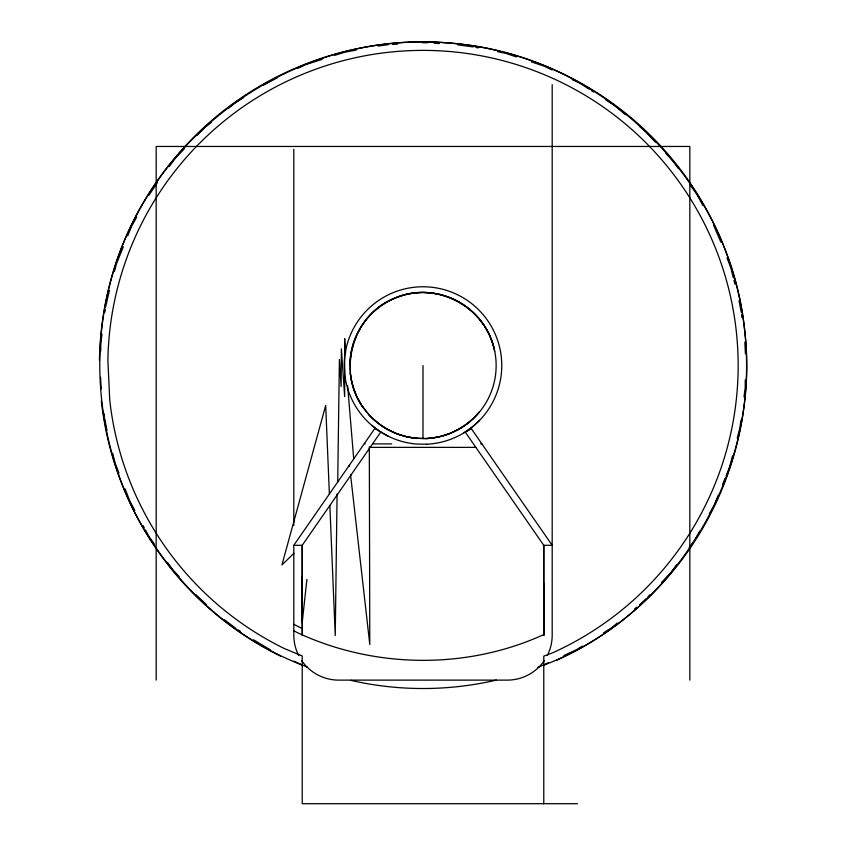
<?xml version="1.0" encoding="UTF-8"?>
<svg xmlns="http://www.w3.org/2000/svg" width="846" height="846" viewBox="0 0 846 846"><rect width="100%" height="100%" fill="white"/><g stroke="black" fill="none" stroke-linecap="round" stroke-linejoin="round"><path stroke-width="1.27" d="M100.589 377.263L101.171 389.001M100.748 351.09L100.801 343.243L102.006 334.17M745.252 379.991L745.199 387.838L743.994 396.922M745.411 353.829L744.829 342.091M337.068 495.069L337.078 494.127L335.249 635.6L329.855 505.464M337.713 481.987L339.405 359.381L341.118 386.569L341.382 348.848L344.66 396.563L344.66 338.569L345.57 353.015M307.087 666.997A322.971 322.971 0 0 1 302.223 665.083C231.529 637.799 172.87 583.201 136.946 516.821C99.109 444.626 89.665 358.693 110.911 280.005C149.964 132.737 296.766 29.663 448.549 42.956C600.523 53.721 729.273 178.612 744.66 330.194C761.527 470.186 675.954 615 543.777 665.157M351.291 379.22L350.297 373.53L350.096 361.464M350.138 360.956L351.185 352.359M302.308 621.736L306.897 579.383M302.223 621.281L302.096 622.476L302.223 576.686L302.308 620.509M104.925 312.121L105.274 309.52M105.613 306.929L109.462 290.39M740.895 420.272L739.869 428.055L737.204 438.175M351.291 351.862L353.406 343.465M114.464 271.407L116.462 263.815L123.315 246.831M732.53 455.888L729.538 467.267L726.111 475.769M353.565 342.979L356.716 334.91M127.714 235.907L131.638 226.199L136.735 217.062M718.286 495.185L714.362 504.893L709.265 514.03M722.685 484.261L725.128 478.191M356.938 334.456L361.083 326.852M148.843 195.352L157.599 182.355M699.705 531.172L694.608 540.308L689.173 547.679M361.358 326.429L366.424 319.397M298.701 655.576A44.944 44.944 0 0 1 293.805 635.177L293.805 545.3L375.275 427.822M388.314 436.261L380.816 431.978L302.223 545.3L302.223 635.177M169.232 166.546L175.439 158.117L184.46 148.632M676.768 564.536L670.561 572.975L661.54 582.45M366.752 319.005L372.652 312.66M197.076 135.36L203.389 128.729L211.5 122.11M646.217 598.566L639.576 604.848M648.025 596.673L649.823 594.78M293.922 553.337L281.93 564.938L325.699 405.498L329.38 494.001M373.023 312.322L379.674 306.77M472.977 418.759L466.326 424.322M473.348 418.421L479.248 412.076C465.596 428.605 444.52 438.535 423.085 438.556M479.534 420.388L472.216 427.04L466.125 431.323M228.727 108.034L234.807 103.064L243.68 97.512M617.273 623.058L611.193 628.018L603.431 632.882M634.5 608.983L636.53 607.333M380.087 306.485L387.383 301.8M465.913 424.607L458.617 429.282M464.126 432.729L465.184 431.978L543.777 545.3L543.777 635.494M481.543 443.431L480.814 443.939L481.871 443.896M263.635 85.023L277.499 77.705M582.365 646.069L576.813 649.538L563.838 655.544M387.828 301.567L395.653 297.845M458.172 429.514L450.347 433.247M465.279 432.116L471.444 428.859M297.676 68.357L305.988 64.508L322.199 59.357M548.494 662.651L540.012 666.574A322.971 322.971 0 0 1 537.57 667.515M543.777 634.585C466.4 669.905 374.239 668.573 297.316 632.639L293.805 630.714M396.129 297.665L404.356 294.947M449.871 433.427L441.644 436.134M334.667 55.392L344.639 52.219L356.219 50.083M404.843 294.831L413.345 293.171M441.157 436.261L432.655 437.921M378.099 46.054L388.451 44.648M413.853 293.118L422.492 292.526M414.35 438.048L426.405 438.609L432.147 437.974M392.364 44.426L397.588 44.129M422.408 42.723L427.632 42.755M373.054 443.896L391.709 443.896M370.146 447.375L475.854 447.375M293.805 545.3L302.223 545.3L302.329 635.483M577.48 803.7L302.223 803.7L302.223 655.967L284.214 648.491A315.156 315.156 0 0 1 109.737 399.978L107.886 360.438A315.156 315.156 0 0 1 382.011 53.065A315.156 315.156 0 0 1 726.143 279.349A315.156 315.156 0 0 1 552.554 652.837L543.777 656.147L543.777 803.7M423 292.536L431.65 293.044M434.157 43.209L439.381 43.569M457.654 44.838L473.189 46.9M432.147 293.118L440.671 294.694M413.853 437.974L405.329 436.388M475.759 47.408L478.318 47.905M497.575 51.712L505.284 53.224L516.451 56.936M441.157 294.831L449.406 297.475M404.843 436.261L396.594 433.617M531.351 61.885L543.777 65.999L552.036 69.954M302.223 628.557L293.805 624.316M449.871 297.665L457.728 301.313M396.129 433.427L388.272 429.768M572.097 79.545L580.367 83.5L589.165 89.168M270.36 649.844L253.536 639.798M293.964 661.138L302.223 665.083M458.172 301.567L465.512 306.178M387.828 429.514L380.489 424.914M380.816 431.978L374.884 428.393M591.365 90.585L593.564 91.992M605.673 99.786L614.471 105.443L625.501 114.686M235.928 628.472L224.507 619.758M238.128 629.889L240.327 631.306M348.975 465.744L349.599 466.188L349.472 465.025M350.54 474.416L351.111 474.818M364.457 443.431L365.134 443.907M465.913 306.485L472.618 311.973M380.087 424.607L373.382 419.119M371.817 425.411L377.908 429.99M639.544 126.456L645.561 131.5L655.343 142.054M206.456 604.636L195.986 594.791M472.977 312.322L478.942 318.614M361.623 405.097L368.877 414.741L373.023 418.759M367.058 412.478C380.763 428.785 401.691 438.566 423 438.545L423 365.546M666.024 153.56L673.141 161.237L678.481 168.682M179.088 576.57L172.859 569.855L167.519 562.41M479.248 319.005L484.377 325.996M366.752 412.076C335.111 376.459 351.027 313.982 395.801 297.771C436.261 280.153 487.338 307.838 494.624 351.365M690.674 185.697L696.776 194.199L703.005 205.705M154.564 544.338L149.224 536.893L145.491 529.987M470.852 428.002L552.195 545.3L543.777 545.3L543.671 635.431L543.735 583.084M484.642 326.429L488.851 334.001M361.358 404.663L357.149 397.091M713.601 225.258L720.834 242.062M134.895 510.434L129.914 501.223L125.166 489.03M142.995 525.387L144.243 527.682M489.062 334.456L492.287 342.503M356.938 396.626L353.713 388.589M726.989 257.914L730.785 267.664L733.323 277.816M119.011 473.178L115.215 463.418L112.677 453.266M492.435 342.979L494.127 348.499M353.565 388.103L351.376 379.717M733.958 280.364L734.91 284.171M739.034 300.668L741.244 312.206M106.966 430.424L104.756 418.876M741.561 314.807L741.868 317.409M104.132 413.683L104.439 416.285M350.656 475.473L369.787 644.472L369.332 446.815M353.723 458.892L347.632 385.829M689.828 680.121L689.828 146.464L156.172 146.464L156.172 680.121M552.195 84.674L552.195 635.177A44.944 44.944 0 0 1 547.299 655.576M293.805 149.277L293.805 525.503M301.705 660.631A44.944 44.944 0 0 0 338.738 680.121L507.262 680.121A44.944 44.944 0 0 0 544.295 660.631M349.874 364.362A73.137 73.137 0 0 1 422.651 292.409A73.137 73.137 0 0 1 496.116 363.664A73.137 73.137 0 0 1 426.405 438.609M417.226 438.461A73.137 73.137 0 0 1 368.877 414.741M363.135 407.571A73.137 73.137 0 0 1 350.297 373.53M99.447 360.301A323.595 323.595 0 0 1 380.922 44.701A323.595 323.595 0 0 1 734.254 277.044A323.595 323.595 0 0 1 556.023 660.536M280.491 656.073A323.595 323.595 0 0 1 101.34 400.898M496.274 680.099A322.971 322.971 0 0 1 350.879 680.364M426.67 444.224L416.782 444.065A78.773 78.773 0 0 1 344.703 374.154L344.237 364.266A78.773 78.773 0 0 1 422.63 286.773A78.773 78.773 0 0 1 501.741 363.516A78.773 78.773 0 0 1 426.67 444.224"/></g></svg>
